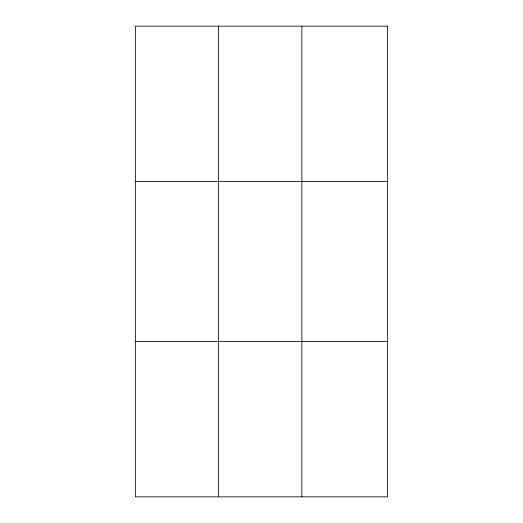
<?xml version="1.0" encoding="UTF-8"?>
<svg xmlns="http://www.w3.org/2000/svg" width="523" height="523" viewBox="0 0 523 523"><rect width="100%" height="100%" fill="white"/><g stroke="black" fill="none" stroke-linecap="round" stroke-linejoin="round"><path stroke-width="0.78" d="M135.359 181.481L387.641 181.481M135.359 341.519L387.641 341.519M301.863 26.15L301.863 496.85M218.614 26.15L218.614 496.85M387.641 26.15L135.359 26.15L135.359 496.85L387.641 496.85L387.641 26.15"/></g></svg>
